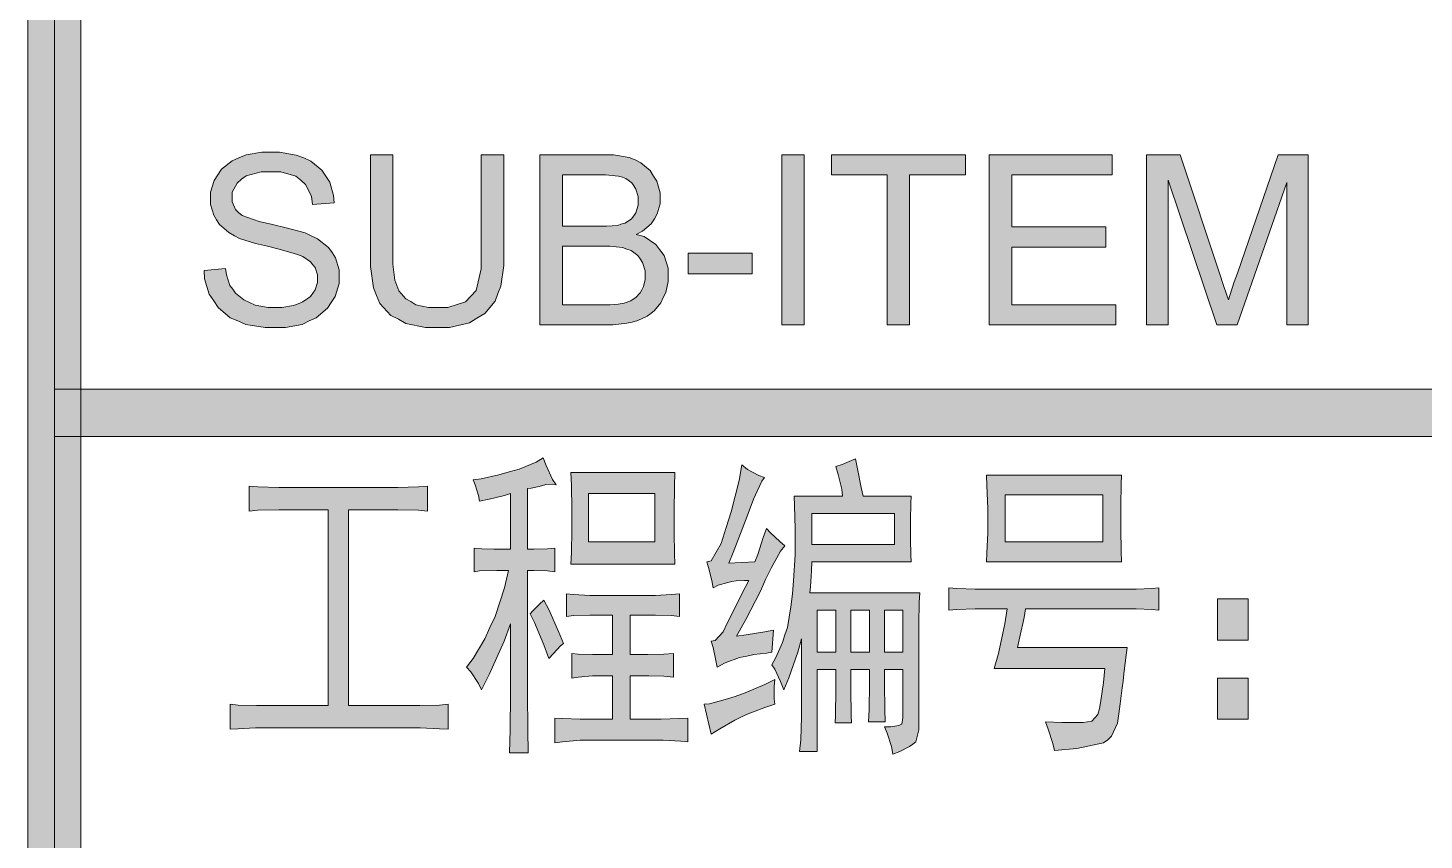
# Model space of a CAD drawing. Header units: millimetres. Extents: x 0 to 414, y 0 to 292.
# Drawn here: x 354.72 to 367.21, y 41.32 to 48.58 of the extents above; entities that cross this region are included whole.
import ezdxf

# ---------------------------------------------------------------- set-up
doc = ezdxf.new("R2010")
doc.units = ezdxf.units.MM

msp = doc.modelspace()

# ---------------------------------------------------------------- hatches: boundary and pattern name
h = msp.add_hatch(color=0)
h.dxf.hatch_style = 2
h.paths.add_polyline_path([(355.194306, 9.846028), (354.721583, 9.846028), (354.721583, 282.620861), (355.194306, 282.620861)])
h = msp.add_hatch(color=0)
h.dxf.hatch_style = 2
h.paths.add_polyline_path([(356.2985, 46.411444), (356.489, 46.429083), (356.496056, 46.372639), (356.527806, 46.277389), (356.5525, 46.242111), (356.577194, 46.206833), (356.651278, 46.146861), (356.704194, 46.125694), (356.753583, 46.101), (356.87, 46.079833), (356.937028, 46.079833), (356.993472, 46.079833), (357.095778, 46.097472), (357.138111, 46.111583), (357.180444, 46.129222), (357.247472, 46.178611), (357.268639, 46.206833), (357.289806, 46.238583), (357.310972, 46.302083), (357.310972, 46.337361), (357.310972, 46.372639), (357.289806, 46.436139), (357.268639, 46.460833), (357.247472, 46.489056), (357.180444, 46.534917), (357.131056, 46.552556), (357.102833, 46.563139), (356.968778, 46.601944), (356.862944, 46.626639), (356.757111, 46.651333), (356.612472, 46.697194), (356.570139, 46.721889), (356.517222, 46.750111), (356.436083, 46.820667), (356.407861, 46.863), (356.383167, 46.905333), (356.354944, 47.000583), (356.354944, 47.049972), (356.354944, 47.109944), (356.386694, 47.215778), (356.418444, 47.265167), (356.453722, 47.318083), (356.548972, 47.392167), (356.608944, 47.416861), (356.672444, 47.445083), (356.813556, 47.469778), (356.887639, 47.469778), (356.972306, 47.469778), (357.120472, 47.441556), (357.1875, 47.416861), (357.251, 47.388639), (357.349778, 47.3075), (357.385056, 47.254583), (357.420333, 47.201667), (357.455611, 47.081722), (357.459139, 47.014694), (357.265111, 47.000583), (357.258056, 47.074667), (357.205139, 47.1805), (357.162806, 47.219306), (357.116944, 47.254583), (356.982889, 47.293389), (356.898222, 47.293389), (356.8065, 47.293389), (356.672444, 47.258111), (356.630111, 47.226361), (356.591306, 47.191083), (356.548972, 47.109944), (356.548972, 47.064083), (356.548972, 47.025278), (356.577194, 46.954722), (356.605417, 46.930028), (356.637167, 46.901806), (356.788861, 46.848889), (356.908806, 46.820667), (357.032278, 46.792444), (357.201611, 46.746583), (357.243944, 46.725417), (357.310972, 46.693667), (357.40975, 46.616056), (357.4415, 46.570194), (357.47325, 46.524333), (357.505, 46.414972), (357.505, 46.355), (357.505, 46.295028), (357.469722, 46.178611), (357.434444, 46.125694), (357.399167, 46.072778), (357.300389, 45.988111), (357.236889, 45.959889), (357.173389, 45.928139), (357.025222, 45.899917), (356.944083, 45.899917), (356.841778, 45.899917), (356.668917, 45.928139), (356.598361, 45.959889), (356.531333, 45.988111), (356.421972, 46.079833), (356.383167, 46.139806), (356.340833, 46.199778), (356.302028, 46.337361)])
h = msp.add_hatch(color=0)
h.dxf.hatch_style = 2
h.paths.add_polyline_path([(358.775, 47.445083), (358.976083, 47.445083), (358.976083, 46.566667), (358.976083, 46.453778), (358.951389, 46.270333), (358.923167, 46.203306), (358.898472, 46.136278), (358.80675, 46.026917), (358.736194, 45.984583), (358.669167, 45.94225), (358.492778, 45.899917), (358.383417, 45.899917), (358.277583, 45.899917), (358.101194, 45.935194), (358.034167, 45.974), (357.967139, 46.009278), (357.868361, 46.115111), (357.840139, 46.185667), (357.811917, 46.256222), (357.783694, 46.446722), (357.783694, 46.566667), (357.783694, 47.445083), (357.984778, 47.445083), (357.984778, 46.566667), (357.984778, 46.467889), (358.002417, 46.32325), (358.020056, 46.277389), (358.037694, 46.228), (358.101194, 46.157444), (358.147056, 46.13275), (358.189389, 46.104528), (358.302278, 46.079833), (358.365778, 46.079833), (358.475139, 46.079833), (358.633889, 46.129222), (358.683278, 46.182139), (358.729139, 46.231528), (358.775, 46.425556), (358.775, 46.566667)])
h = msp.add_hatch(color=0)
h.paths.add_polyline_path([(359.300639, 45.924611), (359.300639, 47.445083), (359.872139, 47.445083), (359.956806, 47.445083), (360.097917, 47.420389), (360.150833, 47.399222), (360.20375, 47.374528), (360.284889, 47.303972), (360.316639, 47.254583), (360.344861, 47.208722), (360.376611, 47.106417), (360.376611, 47.057028), (360.376611, 47.007639), (360.348389, 46.915917), (360.323694, 46.873583), (360.295472, 46.827722), (360.217861, 46.760694), (360.161417, 46.732472), (360.231972, 46.714833), (360.337806, 46.644278), (360.373083, 46.594889), (360.411889, 46.5455), (360.447167, 46.432611), (360.447167, 46.365583), (360.447167, 46.312667), (360.426, 46.213889), (360.401306, 46.168028), (360.380139, 46.122167), (360.323694, 46.051611), (360.291944, 46.026917), (360.260194, 46.002222), (360.175528, 45.963417), (360.126139, 45.949306), (360.07675, 45.938722), (359.953278, 45.924611), (359.879194, 45.924611)])
h.paths.add_polyline_path([(359.501722, 46.104528), (359.882722, 46.104528), (359.928583, 46.104528), (359.999139, 46.108056), (360.016778, 46.111583), (360.052056, 46.118639), (360.112028, 46.139806), (360.133194, 46.153917), (360.157889, 46.168028), (360.196694, 46.210361), (360.210806, 46.238583), (360.224917, 46.266806), (360.242556, 46.330306), (360.242556, 46.365583), (360.242556, 46.407917), (360.217861, 46.482), (360.196694, 46.51375), (360.175528, 46.5455), (360.115556, 46.587833), (360.07675, 46.601944), (360.037944, 46.616056), (359.925056, 46.626639), (359.8545, 46.626639), (359.501722, 46.626639)])
h.paths.add_polyline_path([(359.501722, 46.806556), (359.829806, 46.806556), (359.896833, 46.806556), (359.995611, 46.813611), (360.023833, 46.824194), (360.062639, 46.834778), (360.119083, 46.873583), (360.14025, 46.898278), (360.157889, 46.9265), (360.179056, 46.993528), (360.179056, 47.032333), (360.179056, 47.071139), (360.157889, 47.138167), (360.14025, 47.166389), (360.122611, 47.194611), (360.069694, 47.233417), (360.037944, 47.244), (360.002667, 47.254583), (359.88625, 47.265167), (359.805111, 47.265167), (359.501722, 47.265167)])
h = msp.add_hatch(color=0)
h.dxf.hatch_style = 2
h.paths.add_polyline_path([(361.463167, 45.924611), (361.463167, 47.445083), (361.66425, 47.445083), (361.66425, 45.924611)])
h = msp.add_hatch(color=0)
h.dxf.hatch_style = 2
h.paths.add_polyline_path([(362.405083, 45.924611), (362.405083, 47.265167), (361.907667, 47.265167), (361.907667, 47.445083), (363.107111, 47.445083), (363.107111, 47.265167), (362.606167, 47.265167), (362.606167, 45.924611)])
h = msp.add_hatch(color=0)
h.dxf.hatch_style = 2
h.paths.add_polyline_path([(363.318778, 45.924611), (363.318778, 47.445083), (364.415917, 47.445083), (364.415917, 47.265167), (363.519861, 47.265167), (363.519861, 46.7995), (364.359472, 46.7995), (364.359472, 46.619583), (363.519861, 46.619583), (363.519861, 46.104528), (364.451194, 46.104528), (364.451194, 45.924611)])
h = msp.add_hatch(color=0)
h.dxf.hatch_style = 2
h.paths.add_polyline_path([(364.722833, 45.924611), (364.722833, 47.445083), (365.026222, 47.445083), (365.382528, 46.369111), (365.407222, 46.295028), (365.446028, 46.182139), (365.456611, 46.146861), (365.470722, 46.185667), (365.509528, 46.309139), (365.53775, 46.38675), (365.901111, 47.445083), (366.169222, 47.445083), (366.169222, 45.924611), (365.978722, 45.924611), (365.978722, 47.198139), (365.534222, 45.924611), (365.354306, 45.924611), (364.916861, 47.219306), (364.916861, 45.924611)])
h = msp.add_hatch(color=0)
h.dxf.hatch_style = 2
h.paths.add_polyline_path([(360.627083, 46.379694), (360.627083, 46.566667), (361.198583, 46.566667), (361.198583, 46.379694)])
h = msp.add_hatch(color=0)
h.dxf.hatch_style = 2
h.paths.add_polyline_path([(404.237472, 45.349583), (404.237472, 44.92625), (354.957944, 44.92625), (354.957944, 45.349583)])
h = msp.add_hatch(color=0)
h.dxf.hatch_style = 2
h.paths.add_polyline_path([(358.704444, 44.538194), (358.775, 44.548778), (358.93375, 44.584056), (359.025472, 44.60875), (359.113667, 44.633444), (359.265361, 44.696944), (359.328861, 44.73575), (359.357083, 44.665194), (359.413528, 44.541722), (359.445278, 44.492333), (359.413528, 44.499389), (359.353556, 44.495861), (359.321806, 44.488806), (359.293583, 44.478222), (359.223028, 44.464111), (359.18775, 44.460583), (359.18775, 43.917306), (359.244194, 43.917306), (359.367667, 43.920833), (359.434694, 43.927889), (359.434694, 43.716222), (359.367667, 43.723278), (359.244194, 43.726806), (359.18775, 43.726806), (359.18775, 42.753139), (359.18775, 42.629667), (359.191278, 42.301583), (359.194806, 42.096972), (359.029, 42.096972), (359.032528, 42.301583), (359.036056, 42.622611), (359.036056, 42.739028), (359.036056, 43.250556), (358.979611, 43.095333), (358.849083, 42.802528), (358.778528, 42.661417), (358.750306, 42.717861), (358.683278, 42.820167), (358.644472, 42.8625), (358.704444, 42.940111), (358.80675, 43.1165), (358.852611, 43.218806), (358.898472, 43.317583), (358.983139, 43.571583), (359.018417, 43.726806), (358.916111, 43.726806), (358.760889, 43.723278), (358.7115, 43.716222), (358.7115, 43.927889), (358.782056, 43.920833), (358.887889, 43.917306), (358.919639, 43.917306), (359.036056, 43.917306), (359.036056, 44.414722), (358.983139, 44.397083), (358.845556, 44.365333), (358.760889, 44.347694), (358.750306, 44.397083), (358.722083, 44.492333)])
h = msp.add_hatch(color=0)
h.paths.add_polyline_path([(362.122861, 44.725167), (362.1405, 44.636972), (362.17225, 44.471167), (362.189889, 44.393556), (362.620278, 44.393556), (362.61675, 44.326528), (362.613222, 44.178361), (362.613222, 44.093694), (362.613222, 44.009028), (362.61675, 43.867917), (362.620278, 43.804417), (361.731278, 43.804417), (361.72775, 43.723278), (361.720694, 43.582167), (361.713639, 43.52925), (362.697889, 43.52925), (362.690833, 43.441056), (362.687306, 43.250556), (362.687306, 43.151778), (362.687306, 42.38625), (362.687306, 42.301583), (362.662611, 42.19575), (362.634389, 42.174583), (362.606167, 42.153417), (362.517972, 42.107556), (362.454472, 42.086389), (362.443889, 42.153417), (362.405083, 42.273361), (362.380389, 42.329806), (362.436833, 42.329806), (362.510917, 42.340389), (362.5215, 42.347444), (362.535611, 42.3545), (362.546194, 42.414472), (362.546194, 42.463861), (362.546194, 42.841333), (362.380389, 42.841333), (362.380389, 42.717861), (362.383917, 42.485028), (362.387444, 42.375667), (362.239278, 42.375667), (362.242806, 42.485028), (362.246333, 42.717861), (362.246333, 42.841333), (362.080528, 42.841333), (362.080528, 42.668472), (362.084056, 42.428583), (362.087583, 42.365083), (361.939417, 42.365083), (361.942944, 42.428583), (361.946472, 42.668472), (361.946472, 42.841333), (361.780667, 42.841333), (361.780667, 42.107556), (361.621917, 42.107556), (361.6325, 42.213389), (361.639556, 42.418), (361.639556, 42.520306), (361.639556, 43.1165), (361.607806, 42.996556), (361.526667, 42.76725), (361.480806, 42.661417), (361.452583, 42.7355), (361.399667, 42.844861), (361.374972, 42.883667), (361.41025, 42.950694), (361.470222, 43.08475), (361.491389, 43.151778), (361.512556, 43.218806), (361.544306, 43.40225), (361.558417, 43.518667), (361.569, 43.635083), (361.583111, 43.867917), (361.583111, 43.984333), (361.583111, 44.10075), (361.576056, 44.305361), (361.572528, 44.393556), (362.006444, 44.393556), (361.999389, 44.453528), (361.967639, 44.587583), (361.946472, 44.658139), (362.002917, 44.675778), (362.087583, 44.711056)])
h.paths.add_polyline_path([(362.472111, 43.959639), (362.472111, 44.238333), (361.731278, 44.238333), (361.731278, 43.959639)])
h.paths.add_polyline_path([(362.246333, 42.996556), (362.246333, 43.374028), (362.080528, 43.374028), (362.080528, 42.996556)])
h.paths.add_polyline_path([(362.546194, 42.996556), (362.546194, 43.374028), (362.380389, 43.374028), (362.380389, 42.996556)])
h.paths.add_polyline_path([(361.946472, 42.996556), (361.946472, 43.374028), (361.780667, 43.374028), (361.780667, 42.996556)])
h = msp.add_hatch(color=0)
h.paths.add_polyline_path([(360.507139, 44.605222), (360.503611, 44.48175), (360.500083, 44.2595), (360.500083, 44.160722), (360.500083, 44.065472), (360.503611, 43.8785), (360.507139, 43.78325), (359.575806, 43.78325), (359.582861, 43.889083), (359.586389, 44.086639), (359.586389, 44.181889), (359.586389, 44.277139), (359.582861, 44.488806), (359.575806, 44.605222)])
h.paths.add_polyline_path([(360.327222, 43.984333), (360.327222, 44.414722), (359.734556, 44.414722), (359.734556, 43.984333)])
h = msp.add_hatch(color=0)
h.dxf.hatch_style = 2
h.paths.add_polyline_path([(361.307944, 44.559361), (361.28325, 44.527611), (361.209167, 44.365333), (361.163306, 44.238333), (361.113917, 44.111333), (361.02925, 43.889083), (360.990444, 43.793833), (361.223278, 43.804417), (361.247972, 43.871444), (361.297361, 44.023139), (361.325583, 44.104278), (361.360861, 44.065472), (361.445528, 43.987861), (361.491389, 43.949056), (361.452583, 43.899667), (361.367917, 43.747972), (361.318528, 43.645667), (361.272667, 43.543361), (361.142139, 43.289361), (361.057472, 43.141194), (361.145667, 43.151778), (361.311472, 43.18), (361.389083, 43.194111), (361.374972, 42.996556), (361.325583, 42.9895), (361.212694, 42.975389), (361.149194, 42.961278), (361.085694, 42.950694), (360.955167, 42.901306), (360.884611, 42.8625), (360.874028, 42.922472), (360.849333, 43.038889), (360.831694, 43.095333), (360.866972, 43.102389), (360.937528, 43.18), (360.972806, 43.250556), (361.011611, 43.324639), (361.106861, 43.518667), (361.166833, 43.638611), (361.128028, 43.638611), (361.053944, 43.635083), (361.015139, 43.628028), (360.979861, 43.620972), (360.895194, 43.596278), (360.849333, 43.571583), (360.83875, 43.638611), (360.807, 43.755028), (360.792889, 43.804417), (360.831694, 43.815), (360.919889, 43.970222), (360.96575, 44.111333), (361.011611, 44.252444), (361.082167, 44.531139), (361.106861, 44.67225), (361.15625, 44.629917), (361.258556, 44.577)])
h = msp.add_hatch(color=0)
h.paths.add_polyline_path([(364.500583, 44.580528), (364.497056, 44.499389), (364.493528, 44.308889), (364.493528, 44.203056), (364.493528, 44.10075), (364.497056, 43.899667), (364.500583, 43.804417), (363.294083, 43.804417), (363.297611, 43.882028), (363.304667, 44.065472), (363.304667, 44.171306), (363.304667, 44.280667), (363.297611, 44.488806), (363.294083, 44.580528)])
h.paths.add_polyline_path([(364.334778, 43.984333), (364.334778, 44.404139), (363.459889, 44.404139), (363.459889, 43.984333)])
h = msp.add_hatch(color=0)
h.dxf.hatch_style = 2
h.paths.add_polyline_path([(357.931861, 44.471167), (358.030639, 44.471167), (358.214083, 44.474694), (358.295222, 44.48175), (358.295222, 44.2595), (358.214083, 44.266556), (358.030639, 44.270083), (357.931861, 44.270083), (357.589667, 44.270083), (357.589667, 42.520306), (358.129417, 42.520306), (358.224667, 42.520306), (358.401056, 42.523833), (358.478667, 42.530889), (358.478667, 42.308639), (358.401056, 42.312167), (358.228194, 42.319222), (358.136472, 42.319222), (356.848833, 42.319222), (356.757111, 42.319222), (356.598361, 42.312167), (356.531333, 42.308639), (356.531333, 42.530889), (356.601889, 42.523833), (356.764167, 42.520306), (356.855889, 42.520306), (357.406222, 42.520306), (357.406222, 44.270083), (357.074611, 44.270083), (356.96525, 44.270083), (356.778278, 44.266556), (356.700667, 44.2595), (356.700667, 44.48175), (356.778278, 44.474694), (356.96525, 44.471167), (357.074611, 44.471167)])
h = msp.add_hatch(color=0)
h.dxf.hatch_style = 2
h.paths.add_polyline_path([(359.335917, 43.462222), (359.37825, 43.377556), (359.466444, 43.183528), (359.512306, 43.074167), (359.484083, 43.053), (359.420583, 42.985972), (359.37825, 42.940111), (359.335917, 43.063583), (359.25125, 43.261139), (359.212444, 43.33875), (359.237139, 43.366972), (359.297111, 43.426944)])
h = msp.add_hatch(color=0)
h.dxf.hatch_style = 2
h.paths.add_polyline_path([(360.26725, 43.504556), (360.334278, 43.504556), (360.475389, 43.511611), (360.549472, 43.518667), (360.549472, 43.317583), (360.475389, 43.324639), (360.334278, 43.328167), (360.26725, 43.328167), (360.1085, 43.328167), (360.1085, 42.975389), (360.200222, 42.975389), (360.263722, 42.975389), (360.408361, 42.978917), (360.493028, 42.985972), (360.493028, 42.774306), (360.408361, 42.781361), (360.274306, 42.784889), (360.224917, 42.784889), (360.1085, 42.784889), (360.1085, 42.396833), (360.309583, 42.396833), (360.383667, 42.396833), (360.542417, 42.403889), (360.623556, 42.407417), (360.623556, 42.19575), (360.560056, 42.202806), (360.401306, 42.209861), (360.309583, 42.209861), (359.752194, 42.209861), (359.660472, 42.209861), (359.501722, 42.19575), (359.434694, 42.185167), (359.434694, 42.407417), (359.501722, 42.403889), (359.660472, 42.396833), (359.752194, 42.396833), (359.94975, 42.396833), (359.94975, 42.784889), (359.833333, 42.784889), (359.769833, 42.784889), (359.642833, 42.774306), (359.586389, 42.763722), (359.586389, 42.985972), (359.642833, 42.978917), (359.769833, 42.975389), (359.833333, 42.975389), (359.94975, 42.975389), (359.94975, 43.328167), (359.819222, 43.328167), (359.745139, 43.328167), (359.6005, 43.324639), (359.537, 43.317583), (359.537, 43.518667), (359.6005, 43.511611), (359.745139, 43.504556), (359.819222, 43.504556)])
h = msp.add_hatch(color=0)
h.dxf.hatch_style = 2
h.paths.add_polyline_path([(364.549972, 43.561), (364.631111, 43.561), (364.772222, 43.568056), (364.835722, 43.571583), (364.835722, 43.374028), (364.772222, 43.377556), (364.631111, 43.384611), (364.549972, 43.384611), (363.643333, 43.384611), (363.629222, 43.307), (363.590417, 43.134139), (363.56925, 43.038889), (364.549972, 43.038889), (364.539389, 42.950694), (364.52175, 42.802528), (364.514694, 42.739028), (364.507639, 42.679056), (364.49, 42.534417), (364.475889, 42.446222), (364.465306, 42.361556), (364.412389, 42.245139), (364.377111, 42.213389), (364.338306, 42.185167), (364.101944, 42.135778), (363.900861, 42.118139), (363.88675, 42.181639), (363.844417, 42.308639), (363.819722, 42.375667), (363.967889, 42.368611), (364.158389, 42.368611), (364.197194, 42.375667), (364.236, 42.379194), (364.288917, 42.439167), (364.303028, 42.492083), (364.313611, 42.545), (364.338306, 42.724917), (364.352417, 42.851917), (363.361111, 42.851917), (363.399917, 42.985972), (363.456361, 43.250556), (363.477528, 43.384611), (363.279972, 43.384611), (363.191778, 43.384611), (363.0295, 43.377556), (362.955417, 43.374028), (362.955417, 43.571583), (363.0295, 43.568056), (363.191778, 43.561), (363.279972, 43.561)])
h = msp.add_hatch(color=0)
h.dxf.hatch_style = 2
h.paths.add_polyline_path([(365.357833, 43.472806), (365.633, 43.472806), (365.633, 43.105917), (365.357833, 43.105917)])
h = msp.add_hatch(color=0)
h.dxf.hatch_style = 2
h.paths.add_polyline_path([(361.399667, 42.753139), (361.396139, 42.689639), (361.396139, 42.580278), (361.399667, 42.530889), (361.311472, 42.502667), (361.163306, 42.446222), (361.103333, 42.418), (361.043361, 42.389778), (360.909306, 42.312167), (360.831694, 42.262778), (360.768194, 42.530889), (360.817583, 42.534417), (360.955167, 42.573222), (361.046889, 42.601444), (361.135083, 42.633194), (361.311472, 42.707278)])
h = msp.add_hatch(color=0)
h.dxf.hatch_style = 2
h.paths.add_polyline_path([(365.357833, 42.763722), (365.633, 42.763722), (365.633, 42.396833), (365.357833, 42.396833)])

# ---------------------------------------------------------------- linework, layer by layer
at = {"color": 0, "lineweight": 0}
for points in [[(355.194306, 9.846028), (354.721583, 9.846028), (354.721583, 282.620861), (355.194306, 282.620861)], [(356.2985, 46.411444), (356.489, 46.429083), (356.496056, 46.372639), (356.527806, 46.277389), (356.5525, 46.242111), (356.577194, 46.206833), (356.651278, 46.146861), (356.704194, 46.125694), (356.753583, 46.101), (356.87, 46.079833), (356.937028, 46.079833), (356.993472, 46.079833), (357.095778, 46.097472), (357.138111, 46.111583), (357.180444, 46.129222), (357.247472, 46.178611), (357.268639, 46.206833), (357.289806, 46.238583), (357.310972, 46.302083), (357.310972, 46.337361), (357.310972, 46.372639), (357.289806, 46.436139), (357.268639, 46.460833), (357.247472, 46.489056), (357.180444, 46.534917), (357.131056, 46.552556), (357.102833, 46.563139), (356.968778, 46.601944), (356.862944, 46.626639), (356.757111, 46.651333), (356.612472, 46.697194), (356.570139, 46.721889), (356.517222, 46.750111), (356.436083, 46.820667), (356.407861, 46.863), (356.383167, 46.905333), (356.354944, 47.000583), (356.354944, 47.049972), (356.354944, 47.109944), (356.386694, 47.215778), (356.418444, 47.265167), (356.453722, 47.318083), (356.548972, 47.392167), (356.608944, 47.416861), (356.672444, 47.445083), (356.813556, 47.469778), (356.887639, 47.469778), (356.972306, 47.469778), (357.120472, 47.441556), (357.1875, 47.416861), (357.251, 47.388639), (357.349778, 47.3075), (357.385056, 47.254583), (357.420333, 47.201667), (357.455611, 47.081722), (357.459139, 47.014694), (357.265111, 47.000583), (357.258056, 47.074667), (357.205139, 47.1805), (357.162806, 47.219306), (357.116944, 47.254583), (356.982889, 47.293389), (356.898222, 47.293389), (356.8065, 47.293389), (356.672444, 47.258111), (356.630111, 47.226361), (356.591306, 47.191083), (356.548972, 47.109944), (356.548972, 47.064083), (356.548972, 47.025278), (356.577194, 46.954722), (356.605417, 46.930028), (356.637167, 46.901806), (356.788861, 46.848889), (356.908806, 46.820667), (357.032278, 46.792444), (357.201611, 46.746583), (357.243944, 46.725417), (357.310972, 46.693667), (357.40975, 46.616056), (357.4415, 46.570194), (357.47325, 46.524333), (357.505, 46.414972), (357.505, 46.355), (357.505, 46.295028), (357.469722, 46.178611), (357.434444, 46.125694), (357.399167, 46.072778), (357.300389, 45.988111), (357.236889, 45.959889), (357.173389, 45.928139), (357.025222, 45.899917), (356.944083, 45.899917), (356.841778, 45.899917), (356.668917, 45.928139), (356.598361, 45.959889), (356.531333, 45.988111), (356.421972, 46.079833), (356.383167, 46.139806), (356.340833, 46.199778), (356.302028, 46.337361)], [(358.775, 47.445083), (358.976083, 47.445083), (358.976083, 46.566667), (358.976083, 46.453778), (358.951389, 46.270333), (358.923167, 46.203306), (358.898472, 46.136278), (358.80675, 46.026917), (358.736194, 45.984583), (358.669167, 45.94225), (358.492778, 45.899917), (358.383417, 45.899917), (358.277583, 45.899917), (358.101194, 45.935194), (358.034167, 45.974), (357.967139, 46.009278), (357.868361, 46.115111), (357.840139, 46.185667), (357.811917, 46.256222), (357.783694, 46.446722), (357.783694, 46.566667), (357.783694, 47.445083), (357.984778, 47.445083), (357.984778, 46.566667), (357.984778, 46.467889), (358.002417, 46.32325), (358.020056, 46.277389), (358.037694, 46.228), (358.101194, 46.157444), (358.147056, 46.13275), (358.189389, 46.104528), (358.302278, 46.079833), (358.365778, 46.079833), (358.475139, 46.079833), (358.633889, 46.129222), (358.683278, 46.182139), (358.729139, 46.231528), (358.775, 46.425556), (358.775, 46.566667)], [(359.300639, 45.924611), (359.300639, 47.445083), (359.872139, 47.445083), (359.956806, 47.445083), (360.097917, 47.420389), (360.150833, 47.399222), (360.20375, 47.374528), (360.284889, 47.303972), (360.316639, 47.254583), (360.344861, 47.208722), (360.376611, 47.106417), (360.376611, 47.057028), (360.376611, 47.007639), (360.348389, 46.915917), (360.323694, 46.873583), (360.295472, 46.827722), (360.217861, 46.760694), (360.161417, 46.732472), (360.231972, 46.714833), (360.337806, 46.644278), (360.373083, 46.594889), (360.411889, 46.5455), (360.447167, 46.432611), (360.447167, 46.365583), (360.447167, 46.312667), (360.426, 46.213889), (360.401306, 46.168028), (360.380139, 46.122167), (360.323694, 46.051611), (360.291944, 46.026917), (360.260194, 46.002222), (360.175528, 45.963417), (360.126139, 45.949306), (360.07675, 45.938722), (359.953278, 45.924611), (359.879194, 45.924611)], [(361.463167, 45.924611), (361.463167, 47.445083), (361.66425, 47.445083), (361.66425, 45.924611)], [(362.405083, 45.924611), (362.405083, 47.265167), (361.907667, 47.265167), (361.907667, 47.445083), (363.107111, 47.445083), (363.107111, 47.265167), (362.606167, 47.265167), (362.606167, 45.924611)], [(363.318778, 45.924611), (363.318778, 47.445083), (364.415917, 47.445083), (364.415917, 47.265167), (363.519861, 47.265167), (363.519861, 46.7995), (364.359472, 46.7995), (364.359472, 46.619583), (363.519861, 46.619583), (363.519861, 46.104528), (364.451194, 46.104528), (364.451194, 45.924611)], [(364.722833, 45.924611), (364.722833, 47.445083), (365.026222, 47.445083), (365.382528, 46.369111), (365.407222, 46.295028), (365.446028, 46.182139), (365.456611, 46.146861), (365.470722, 46.185667), (365.509528, 46.309139), (365.53775, 46.38675), (365.901111, 47.445083), (366.169222, 47.445083), (366.169222, 45.924611), (365.978722, 45.924611), (365.978722, 47.198139), (365.534222, 45.924611), (365.354306, 45.924611), (364.916861, 47.219306), (364.916861, 45.924611)], [(359.501722, 46.806556), (359.829806, 46.806556), (359.896833, 46.806556), (359.995611, 46.813611), (360.023833, 46.824194), (360.062639, 46.834778), (360.119083, 46.873583), (360.14025, 46.898278), (360.157889, 46.9265), (360.179056, 46.993528), (360.179056, 47.032333), (360.179056, 47.071139), (360.157889, 47.138167), (360.14025, 47.166389), (360.122611, 47.194611), (360.069694, 47.233417), (360.037944, 47.244), (360.002667, 47.254583), (359.88625, 47.265167), (359.805111, 47.265167), (359.501722, 47.265167)], [(359.501722, 46.104528), (359.882722, 46.104528), (359.928583, 46.104528), (359.999139, 46.108056), (360.016778, 46.111583), (360.052056, 46.118639), (360.112028, 46.139806), (360.133194, 46.153917), (360.157889, 46.168028), (360.196694, 46.210361), (360.210806, 46.238583), (360.224917, 46.266806), (360.242556, 46.330306), (360.242556, 46.365583), (360.242556, 46.407917), (360.217861, 46.482), (360.196694, 46.51375), (360.175528, 46.5455), (360.115556, 46.587833), (360.07675, 46.601944), (360.037944, 46.616056), (359.925056, 46.626639), (359.8545, 46.626639), (359.501722, 46.626639)], [(360.627083, 46.379694), (360.627083, 46.566667), (361.198583, 46.566667), (361.198583, 46.379694)], [(404.237472, 45.349583), (404.237472, 44.92625), (354.957944, 44.92625), (354.957944, 45.349583)], [(358.704444, 44.538194), (358.775, 44.548778), (358.93375, 44.584056), (359.025472, 44.60875), (359.113667, 44.633444), (359.265361, 44.696944), (359.328861, 44.73575), (359.357083, 44.665194), (359.413528, 44.541722), (359.445278, 44.492333), (359.413528, 44.499389), (359.353556, 44.495861), (359.321806, 44.488806), (359.293583, 44.478222), (359.223028, 44.464111), (359.18775, 44.460583), (359.18775, 43.917306), (359.244194, 43.917306), (359.367667, 43.920833), (359.434694, 43.927889), (359.434694, 43.716222), (359.367667, 43.723278), (359.244194, 43.726806), (359.18775, 43.726806), (359.18775, 42.753139), (359.18775, 42.629667), (359.191278, 42.301583), (359.194806, 42.096972), (359.029, 42.096972), (359.032528, 42.301583), (359.036056, 42.622611), (359.036056, 42.739028), (359.036056, 43.250556), (358.979611, 43.095333), (358.849083, 42.802528), (358.778528, 42.661417), (358.750306, 42.717861), (358.683278, 42.820167), (358.644472, 42.8625), (358.704444, 42.940111), (358.80675, 43.1165), (358.852611, 43.218806), (358.898472, 43.317583), (358.983139, 43.571583), (359.018417, 43.726806), (358.916111, 43.726806), (358.760889, 43.723278), (358.7115, 43.716222), (358.7115, 43.927889), (358.782056, 43.920833), (358.887889, 43.917306), (358.919639, 43.917306), (359.036056, 43.917306), (359.036056, 44.414722), (358.983139, 44.397083), (358.845556, 44.365333), (358.760889, 44.347694), (358.750306, 44.397083), (358.722083, 44.492333)], [(362.122861, 44.725167), (362.1405, 44.636972), (362.17225, 44.471167), (362.189889, 44.393556), (362.620278, 44.393556), (362.61675, 44.326528), (362.613222, 44.178361), (362.613222, 44.093694), (362.613222, 44.009028), (362.61675, 43.867917), (362.620278, 43.804417), (361.731278, 43.804417), (361.72775, 43.723278), (361.720694, 43.582167), (361.713639, 43.52925), (362.697889, 43.52925), (362.690833, 43.441056), (362.687306, 43.250556), (362.687306, 43.151778), (362.687306, 42.38625), (362.687306, 42.301583), (362.662611, 42.19575), (362.634389, 42.174583), (362.606167, 42.153417), (362.517972, 42.107556), (362.454472, 42.086389), (362.443889, 42.153417), (362.405083, 42.273361), (362.380389, 42.329806), (362.436833, 42.329806), (362.510917, 42.340389), (362.5215, 42.347444), (362.535611, 42.3545), (362.546194, 42.414472), (362.546194, 42.463861), (362.546194, 42.841333), (362.380389, 42.841333), (362.380389, 42.717861), (362.383917, 42.485028), (362.387444, 42.375667), (362.239278, 42.375667), (362.242806, 42.485028), (362.246333, 42.717861), (362.246333, 42.841333), (362.080528, 42.841333), (362.080528, 42.668472), (362.084056, 42.428583), (362.087583, 42.365083), (361.939417, 42.365083), (361.942944, 42.428583), (361.946472, 42.668472), (361.946472, 42.841333), (361.780667, 42.841333), (361.780667, 42.107556), (361.621917, 42.107556), (361.6325, 42.213389), (361.639556, 42.418), (361.639556, 42.520306), (361.639556, 43.1165), (361.607806, 42.996556), (361.526667, 42.76725), (361.480806, 42.661417), (361.452583, 42.7355), (361.399667, 42.844861), (361.374972, 42.883667), (361.41025, 42.950694), (361.470222, 43.08475), (361.491389, 43.151778), (361.512556, 43.218806), (361.544306, 43.40225), (361.558417, 43.518667), (361.569, 43.635083), (361.583111, 43.867917), (361.583111, 43.984333), (361.583111, 44.10075), (361.576056, 44.305361), (361.572528, 44.393556), (362.006444, 44.393556), (361.999389, 44.453528), (361.967639, 44.587583), (361.946472, 44.658139), (362.002917, 44.675778), (362.087583, 44.711056)], [(360.507139, 44.605222), (360.503611, 44.48175), (360.500083, 44.2595), (360.500083, 44.160722), (360.500083, 44.065472), (360.503611, 43.8785), (360.507139, 43.78325), (359.575806, 43.78325), (359.582861, 43.889083), (359.586389, 44.086639), (359.586389, 44.181889), (359.586389, 44.277139), (359.582861, 44.488806), (359.575806, 44.605222)], [(361.307944, 44.559361), (361.28325, 44.527611), (361.209167, 44.365333), (361.163306, 44.238333), (361.113917, 44.111333), (361.02925, 43.889083), (360.990444, 43.793833), (361.223278, 43.804417), (361.247972, 43.871444), (361.297361, 44.023139), (361.325583, 44.104278), (361.360861, 44.065472), (361.445528, 43.987861), (361.491389, 43.949056), (361.452583, 43.899667), (361.367917, 43.747972), (361.318528, 43.645667), (361.272667, 43.543361), (361.142139, 43.289361), (361.057472, 43.141194), (361.145667, 43.151778), (361.311472, 43.18), (361.389083, 43.194111), (361.374972, 42.996556), (361.325583, 42.9895), (361.212694, 42.975389), (361.149194, 42.961278), (361.085694, 42.950694), (360.955167, 42.901306), (360.884611, 42.8625), (360.874028, 42.922472), (360.849333, 43.038889), (360.831694, 43.095333), (360.866972, 43.102389), (360.937528, 43.18), (360.972806, 43.250556), (361.011611, 43.324639), (361.106861, 43.518667), (361.166833, 43.638611), (361.128028, 43.638611), (361.053944, 43.635083), (361.015139, 43.628028), (360.979861, 43.620972), (360.895194, 43.596278), (360.849333, 43.571583), (360.83875, 43.638611), (360.807, 43.755028), (360.792889, 43.804417), (360.831694, 43.815), (360.919889, 43.970222), (360.96575, 44.111333), (361.011611, 44.252444), (361.082167, 44.531139), (361.106861, 44.67225), (361.15625, 44.629917), (361.258556, 44.577)], [(364.500583, 44.580528), (364.497056, 44.499389), (364.493528, 44.308889), (364.493528, 44.203056), (364.493528, 44.10075), (364.497056, 43.899667), (364.500583, 43.804417), (363.294083, 43.804417), (363.297611, 43.882028), (363.304667, 44.065472), (363.304667, 44.171306), (363.304667, 44.280667), (363.297611, 44.488806), (363.294083, 44.580528)], [(357.931861, 44.471167), (358.030639, 44.471167), (358.214083, 44.474694), (358.295222, 44.48175), (358.295222, 44.2595), (358.214083, 44.266556), (358.030639, 44.270083), (357.931861, 44.270083), (357.589667, 44.270083), (357.589667, 42.520306), (358.129417, 42.520306), (358.224667, 42.520306), (358.401056, 42.523833), (358.478667, 42.530889), (358.478667, 42.308639), (358.401056, 42.312167), (358.228194, 42.319222), (358.136472, 42.319222), (356.848833, 42.319222), (356.757111, 42.319222), (356.598361, 42.312167), (356.531333, 42.308639), (356.531333, 42.530889), (356.601889, 42.523833), (356.764167, 42.520306), (356.855889, 42.520306), (357.406222, 42.520306), (357.406222, 44.270083), (357.074611, 44.270083), (356.96525, 44.270083), (356.778278, 44.266556), (356.700667, 44.2595), (356.700667, 44.48175), (356.778278, 44.474694), (356.96525, 44.471167), (357.074611, 44.471167)], [(360.327222, 43.984333), (360.327222, 44.414722), (359.734556, 44.414722), (359.734556, 43.984333)], [(364.334778, 43.984333), (364.334778, 44.404139), (363.459889, 44.404139), (363.459889, 43.984333)], [(362.472111, 43.959639), (362.472111, 44.238333), (361.731278, 44.238333), (361.731278, 43.959639)], [(359.335917, 43.462222), (359.37825, 43.377556), (359.466444, 43.183528), (359.512306, 43.074167), (359.484083, 43.053), (359.420583, 42.985972), (359.37825, 42.940111), (359.335917, 43.063583), (359.25125, 43.261139), (359.212444, 43.33875), (359.237139, 43.366972), (359.297111, 43.426944)], [(360.26725, 43.504556), (360.334278, 43.504556), (360.475389, 43.511611), (360.549472, 43.518667), (360.549472, 43.317583), (360.475389, 43.324639), (360.334278, 43.328167), (360.26725, 43.328167), (360.1085, 43.328167), (360.1085, 42.975389), (360.200222, 42.975389), (360.263722, 42.975389), (360.408361, 42.978917), (360.493028, 42.985972), (360.493028, 42.774306), (360.408361, 42.781361), (360.274306, 42.784889), (360.224917, 42.784889), (360.1085, 42.784889), (360.1085, 42.396833), (360.309583, 42.396833), (360.383667, 42.396833), (360.542417, 42.403889), (360.623556, 42.407417), (360.623556, 42.19575), (360.560056, 42.202806), (360.401306, 42.209861), (360.309583, 42.209861), (359.752194, 42.209861), (359.660472, 42.209861), (359.501722, 42.19575), (359.434694, 42.185167), (359.434694, 42.407417), (359.501722, 42.403889), (359.660472, 42.396833), (359.752194, 42.396833), (359.94975, 42.396833), (359.94975, 42.784889), (359.833333, 42.784889), (359.769833, 42.784889), (359.642833, 42.774306), (359.586389, 42.763722), (359.586389, 42.985972), (359.642833, 42.978917), (359.769833, 42.975389), (359.833333, 42.975389), (359.94975, 42.975389), (359.94975, 43.328167), (359.819222, 43.328167), (359.745139, 43.328167), (359.6005, 43.324639), (359.537, 43.317583), (359.537, 43.518667), (359.6005, 43.511611), (359.745139, 43.504556), (359.819222, 43.504556)], [(364.549972, 43.561), (364.631111, 43.561), (364.772222, 43.568056), (364.835722, 43.571583), (364.835722, 43.374028), (364.772222, 43.377556), (364.631111, 43.384611), (364.549972, 43.384611), (363.643333, 43.384611), (363.629222, 43.307), (363.590417, 43.134139), (363.56925, 43.038889), (364.549972, 43.038889), (364.539389, 42.950694), (364.52175, 42.802528), (364.514694, 42.739028), (364.507639, 42.679056), (364.49, 42.534417), (364.475889, 42.446222), (364.465306, 42.361556), (364.412389, 42.245139), (364.377111, 42.213389), (364.338306, 42.185167), (364.101944, 42.135778), (363.900861, 42.118139), (363.88675, 42.181639), (363.844417, 42.308639), (363.819722, 42.375667), (363.967889, 42.368611), (364.158389, 42.368611), (364.197194, 42.375667), (364.236, 42.379194), (364.288917, 42.439167), (364.303028, 42.492083), (364.313611, 42.545), (364.338306, 42.724917), (364.352417, 42.851917), (363.361111, 42.851917), (363.399917, 42.985972), (363.456361, 43.250556), (363.477528, 43.384611), (363.279972, 43.384611), (363.191778, 43.384611), (363.0295, 43.377556), (362.955417, 43.374028), (362.955417, 43.571583), (363.0295, 43.568056), (363.191778, 43.561), (363.279972, 43.561)], [(365.357833, 43.472806), (365.633, 43.472806), (365.633, 43.105917), (365.357833, 43.105917)], [(361.946472, 42.996556), (361.946472, 43.374028), (361.780667, 43.374028), (361.780667, 42.996556)], [(362.246333, 42.996556), (362.246333, 43.374028), (362.080528, 43.374028), (362.080528, 42.996556)], [(362.546194, 42.996556), (362.546194, 43.374028), (362.380389, 43.374028), (362.380389, 42.996556)], [(361.399667, 42.753139), (361.396139, 42.689639), (361.396139, 42.580278), (361.399667, 42.530889), (361.311472, 42.502667), (361.163306, 42.446222), (361.103333, 42.418), (361.043361, 42.389778), (360.909306, 42.312167), (360.831694, 42.262778), (360.768194, 42.530889), (360.817583, 42.534417), (360.955167, 42.573222), (361.046889, 42.601444), (361.135083, 42.633194), (361.311472, 42.707278)], [(365.357833, 42.763722), (365.633, 42.763722), (365.633, 42.396833), (365.357833, 42.396833)]]:
    msp.add_lwpolyline(points, close=True, dxfattribs=at)
msp.add_lwpolyline([(354.957944, 9.846028), (354.957944, 68.932778)], dxfattribs=at)

doc.saveas('drawing.dxf')
